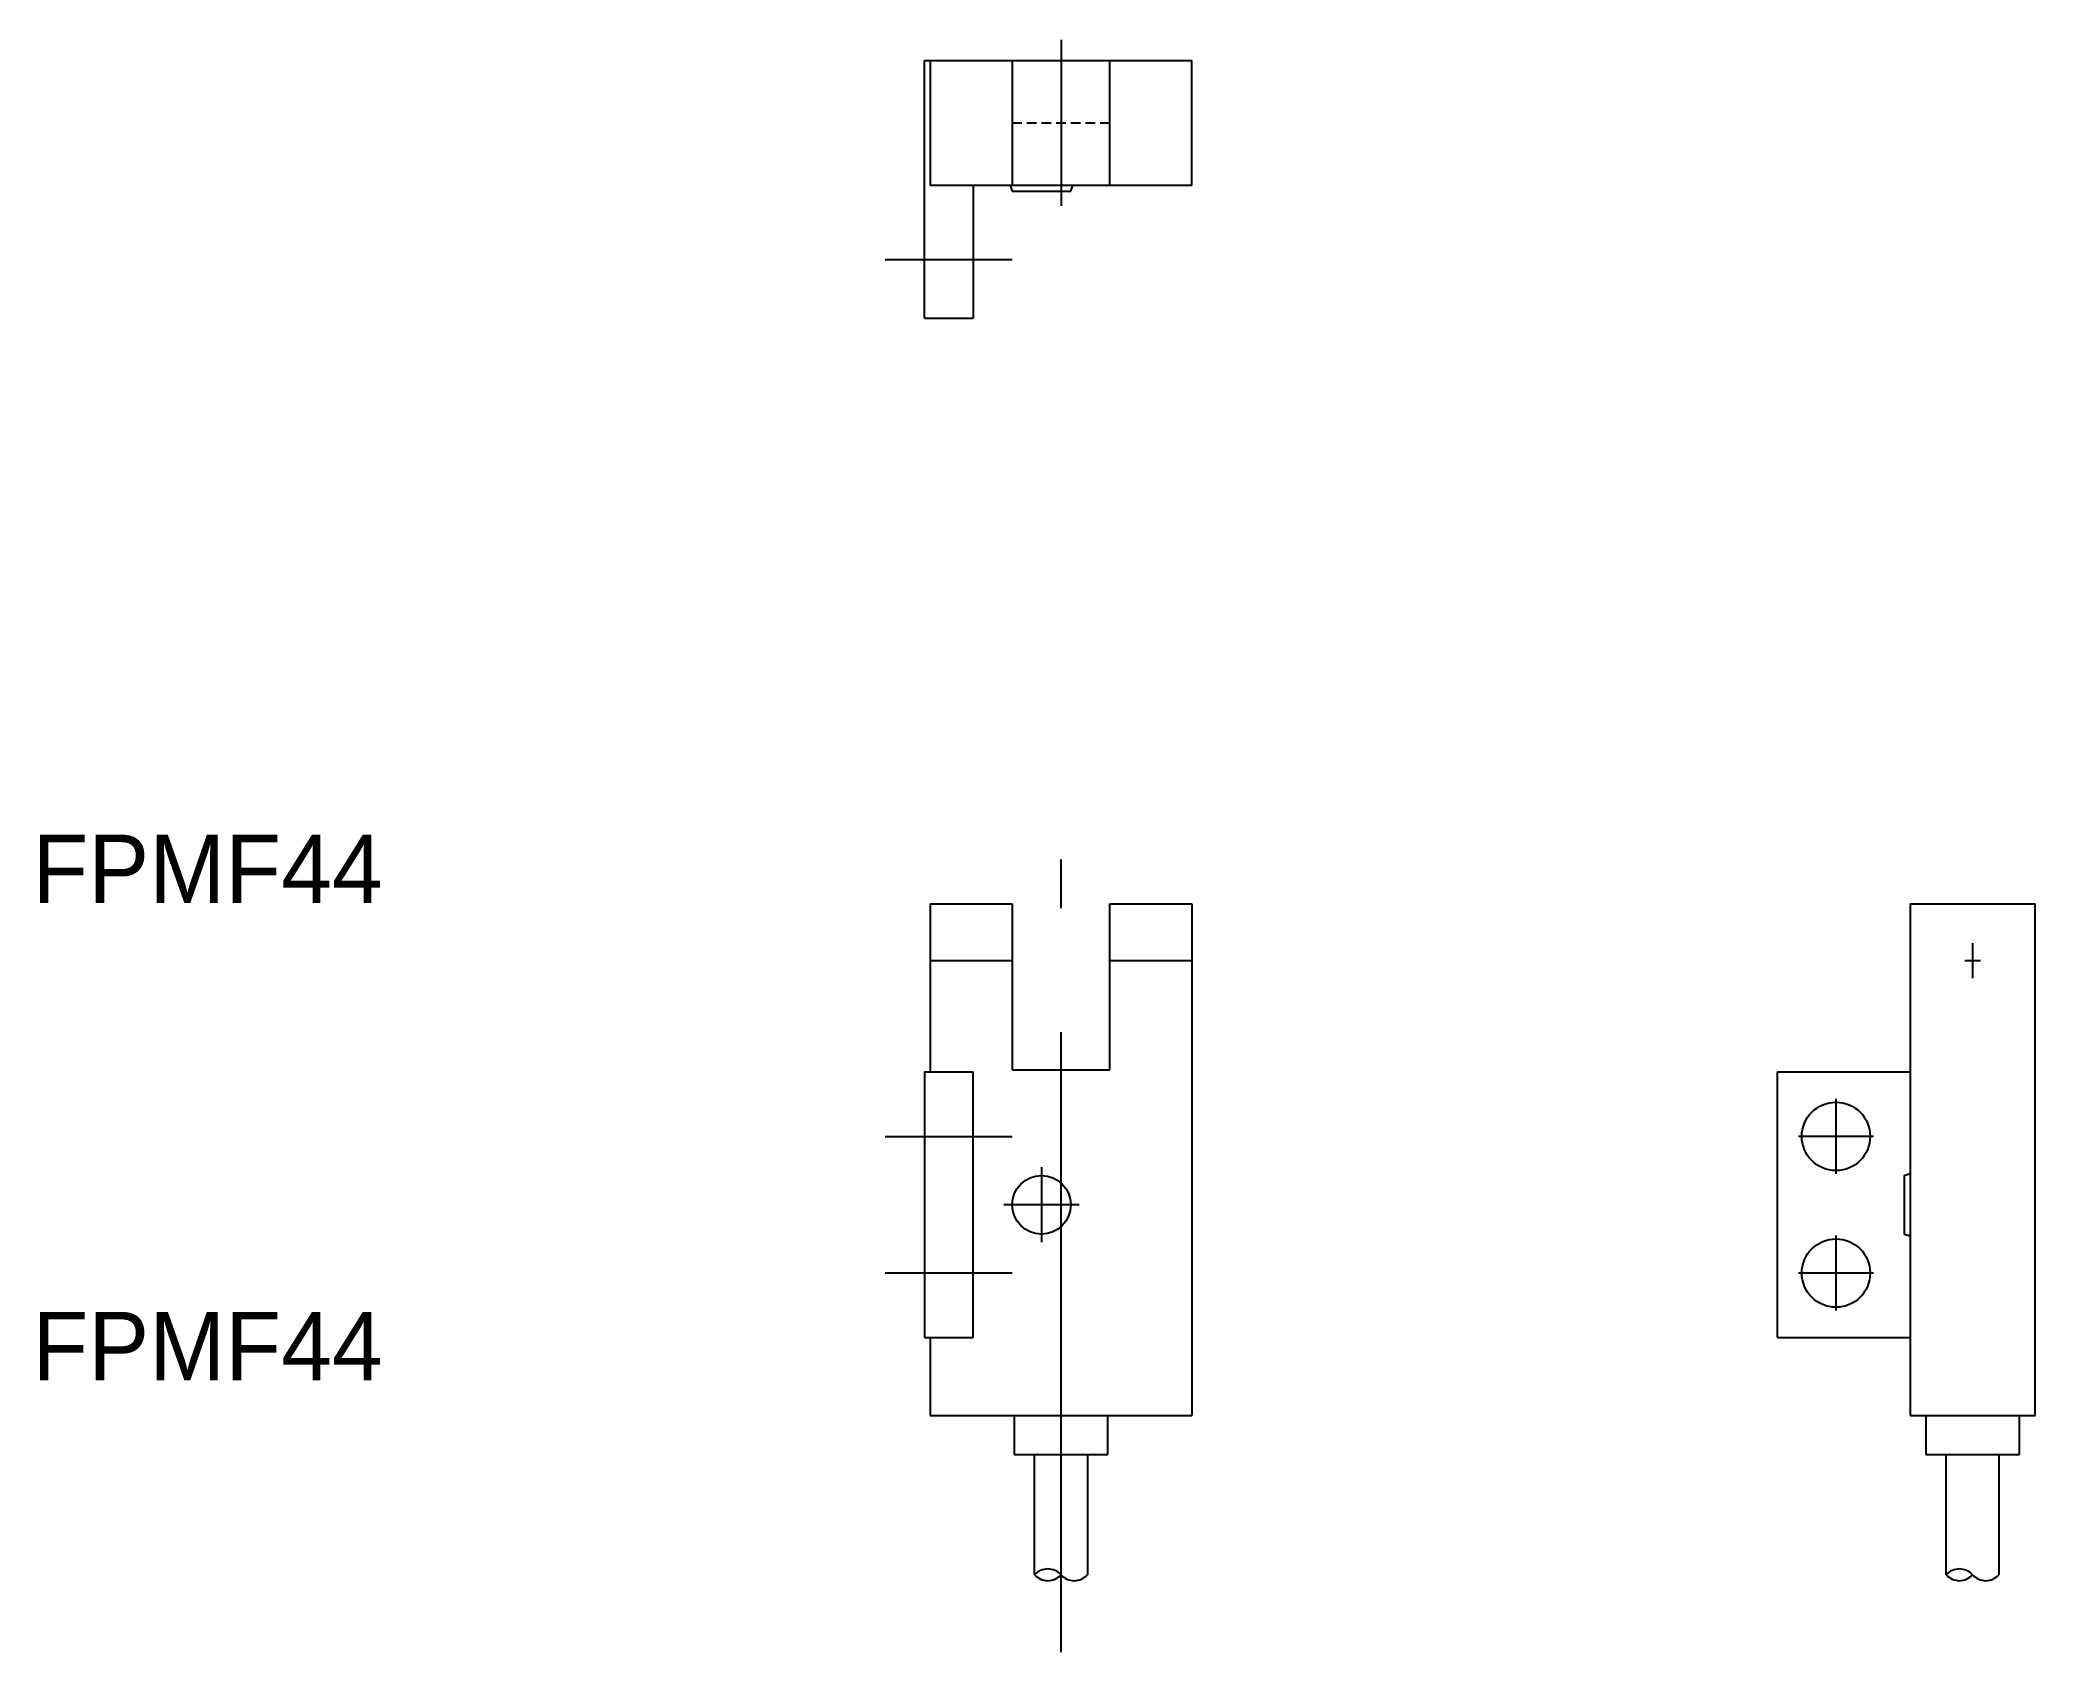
# Model space of a CAD drawing. Extents: x -55 to 47, y 22 to 104.
import ezdxf

# ---------------------------------------------------------------- set-up
doc = ezdxf.new("R2010")
doc.units = 0
doc.linetypes.add('CENTER', pattern=[50.8, 31.75, -6.35, 6.35, -6.35])
doc.linetypes.add('DASHED', pattern=[0.75, 0.5, -0.25])
doc.layers.get('0').update_dxf_attribs({"linetype": 'CONTINUOUS'})
doc.layers.add('CENTER', color=1, linetype='CENTER')

msp = doc.modelspace()

# ---------------------------------------------------------------- linework, layer by layer
at = {"linetype": 'CONTINUOUS'}
for p, q in [((-9.723719, 103.011106), (3.976281, 103.011106)), ((-9.723719, 89.811106), (-9.723719, 103.011106)), ((-9.423719, 103.011106), (-9.423719, 96.611106)), ((-5.223719, 103.011106), (-5.223719, 96.611106)), ((-0.223719, 96.611106), (-0.223719, 103.011106)), ((3.976281, 96.611106), (3.976281, 103.011106)), ((3.976281, 96.611106), (-9.423719, 96.611106)), ((-7.223719, 96.611106), (-7.223719, 89.811106)), ((-5.323719, 96.611106), (-5.223719, 96.311106)), ((-5.223719, 96.311106), (-2.223719, 96.311106)), ((-2.223719, 96.311106), (-2.123719, 96.611106)), ((-9.723719, 89.811106), (-7.223719, 89.811106)), ((-9.423719, 59.811106), (-5.223719, 59.811106)), ((-9.423719, 59.811106), (-9.423719, 51.211106)), ((-5.223719, 59.811106), (-5.223719, 51.311106)), ((-0.223719, 59.811106), (3.976281, 59.811106)), ((-0.223719, 51.311106), (-0.223719, 59.811106)), ((3.976281, 59.811106), (3.976281, 33.611106)), ((40.776281, 59.811106), (47.176281, 59.811106)), ((40.776281, 59.811106), (40.776281, 33.611106)), ((47.176281, 33.611106), (47.176281, 59.811106)), ((-9.423719, 56.911106), (-5.223719, 56.911106)), ((-0.223719, 56.911106), (3.976281, 56.911106)), ((-9.723719, 51.211106), (-7.223719, 51.211106)), ((-9.723719, 51.211106), (-9.723719, 37.611106)), ((-7.223719, 37.611106), (-7.223719, 51.211106)), ((-5.223719, 51.311106), (-0.223719, 51.311106)), ((33.976281, 51.211106), (40.776281, 51.211106)), ((33.976281, 37.611106), (33.976281, 51.211106)), ((40.476281, 45.911106), (40.776281, 46.011106)), ((40.476281, 45.911106), (40.476281, 42.911106)), ((40.476281, 42.911106), (40.776281, 42.811106)), ((-9.723719, 37.611106), (-7.223719, 37.611106)), ((-9.423719, 37.611106), (-9.423719, 33.611106)), ((33.976281, 37.611106), (40.776281, 37.611106)), ((-9.423719, 33.611106), (3.976281, 33.611106)), ((-5.123719, 33.611106), (-5.123719, 31.611106)), ((-0.323719, 31.611106), (-0.323719, 33.611106)), ((40.776281, 33.611106), (47.176281, 33.611106)), ((41.576281, 33.611106), (41.576281, 31.611106)), ((46.376281, 31.611106), (46.376281, 33.611106)), ((-5.123719, 31.611106), (-0.323719, 31.611106)), ((-4.073719, 25.458168), (-4.073719, 31.611106)), ((-1.373719, 31.611106), (-1.373719, 25.458168)), ((41.576281, 31.611106), (46.376281, 31.611106)), ((42.626281, 25.458168), (42.626281, 31.611106)), ((45.326281, 31.611106), (45.326281, 25.458168))]:
    msp.add_line(p, q, dxfattribs=at)
at = {"color": 3, "linetype": 'DASHED'}
msp.add_line((-5.223719, 99.811106), (-0.223719, 99.811106), dxfattribs=at)
at = {"linetype": 'CONTINUOUS'}
for centre, radius in [((36.976281, 47.911106), 1.75), ((-3.723719, 44.411106), 1.5), ((36.976281, 40.911106), 1.75)]:
    msp.add_circle(centre, radius, dxfattribs=at)
for centre, start, end in [((-3.398719, 24.848793), 42.075022, 137.924978), ((43.301281, 24.848793), 42.075022, 137.924978), ((-3.398719, 26.067543), 222.075022, 317.924978), ((-2.048719, 26.067543), 222.075022, 317.924978), ((43.301281, 26.067543), 222.075022, 317.924978), ((44.651281, 26.067543), 222.075022, 317.924978)]:
    msp.add_arc(centre, 0.909375, start, end, dxfattribs=at)
at = {"layer": 'CENTER'}
for p, q in [((-2.723719, 104.060873), (-2.723719, 95.561339)), ((-2.723719, 21.501016), (-2.723719, 62.086333))]:
    msp.add_line(p, q, dxfattribs=at)
at = {"layer": 'CENTER', "linetype": 'CENTER'}
for p, q in [((-11.723719, 92.811106), (-5.223719, 92.811106)), ((43.976281, 57.811106), (43.976281, 56.011106)), ((43.576281, 56.911106), (44.376281, 56.911106)), ((36.976281, 49.836106), (36.976281, 45.986106)), ((-11.723719, 47.911106), (-5.223719, 47.911106)), ((38.901281, 47.911106), (35.051281, 47.911106)), ((-3.723719, 46.336106), (-3.723719, 42.486106)), ((-1.798719, 44.411106), (-5.648719, 44.411106)), ((36.976281, 42.836106), (36.976281, 38.986106)), ((-5.223719, 40.911106), (-11.723719, 40.911106)), ((38.901281, 40.911106), (35.051281, 40.911106))]:
    msp.add_line(p, q, dxfattribs=at)

# ---------------------------------------------------------------- texts
for p in [(-55.41561, 59.858885), (-55.41561, 35.420947)]:
    msp.add_text('FPMF44', height=3.5).set_placement(p)

doc.saveas('drawing.dxf')
